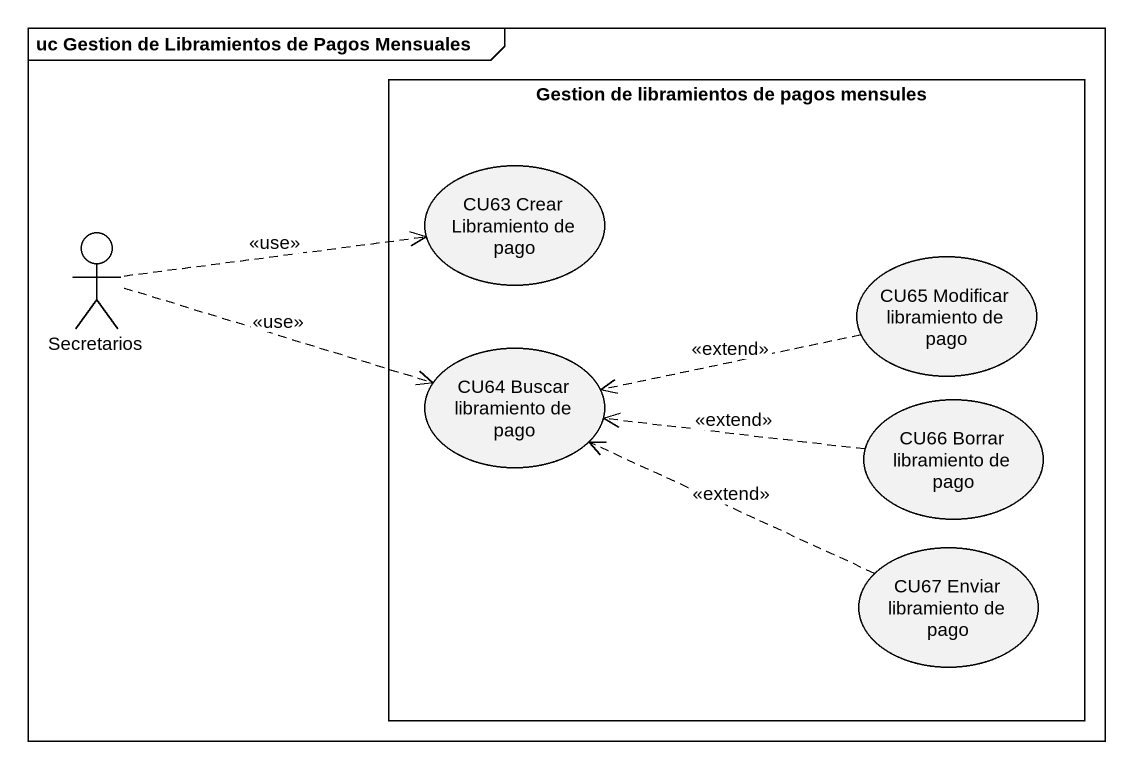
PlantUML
@startuml
mainframe uc Gestion de Libramientos de Pagos Mensuales
rectangle "Gestion de libramientos de pagos mensules" as Gestion_de_libramientos_de {
  usecase "CU63 Crear Libramiento de pago" as CU63_Crear_Libramiento_de
  usecase "CU65 Modificar libramiento de pago" as CU65_Modificar_libramiento
  usecase "CU64 Buscar libramiento de pago" as CU64_Buscar_libramiento_de
  usecase "CU66 Borrar libramiento de pago" as CU66_Borrar_libramiento_de
  usecase "CU67 Enviar libramiento de pago" as CU67_Enviar_libramiento_de
}
actor Secretarios
Secretarios .right.> CU63_Crear_Libramiento_de : <<use>>
Secretarios .right.> CU64_Buscar_libramiento_de : <<use>>
CU65_Modificar_libramiento .left.> CU64_Buscar_libramiento_de : <<extend>>
CU66_Borrar_libramiento_de .left.> CU64_Buscar_libramiento_de : <<extend>>
CU67_Enviar_libramiento_de .left.> CU64_Buscar_libramiento_de : <<extend>>
@enduml
